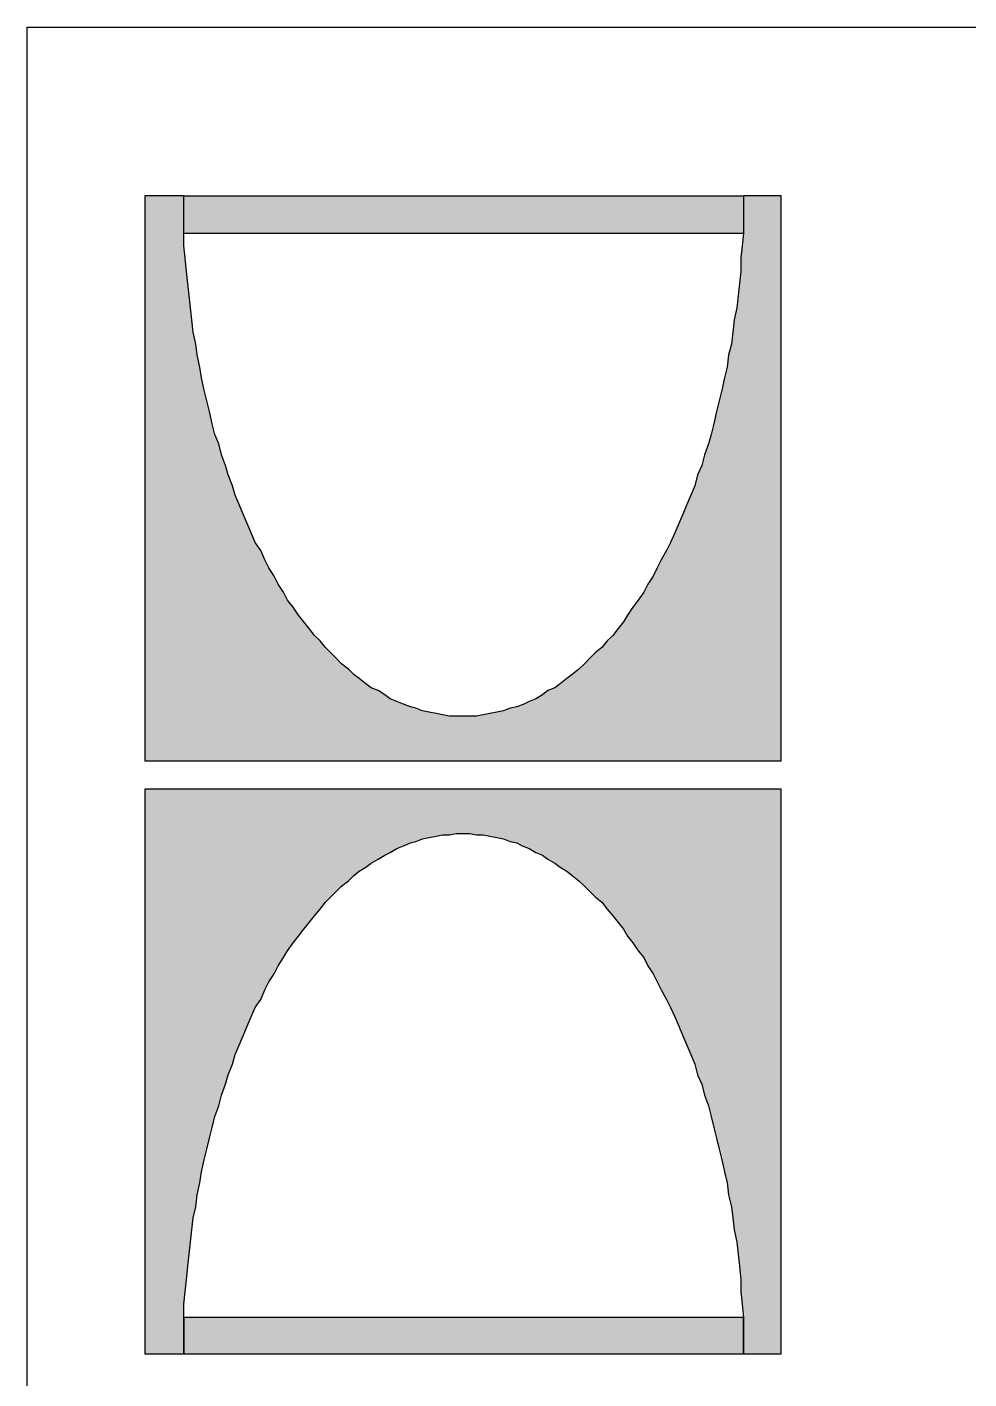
# Model space of a CAD drawing. Extents: x 0 to 3, y 0 to 1.45.
# Drawn here: x 0 to 0.578, y 0.624 to 1.454 of the extents above; entities that cross this region are included whole.
import ezdxf

# ---------------------------------------------------------------- set-up
doc = ezdxf.new("R2010")
doc.units = 0
doc.header["$LTSCALE"] = 10
doc.header["$MEASUREMENT"] = 0
doc.layers.add('BDR-18', color=1, linetype='Continuous')

msp = doc.modelspace()

# ---------------------------------------------------------------- hatches: boundary and pattern name
at = {"layer": 'BDR-18', "linetype": 'ByBlock'}
h = msp.add_hatch(color=256, dxfattribs=at)
h.dxf.hatch_style = 1
h.paths.add_polyline_path([(0.09626, 1.35029), (0.43989, 1.35029), (0.43989, 1.32711), (0.09626, 1.32711)], flags=17)
h.paths.add_polyline_path([(0.09626, 1.32711), (0.09626, 1.35029), (0.07224, 1.35029), (0.07224, 1.00335), (0.46307, 1.00335), (0.46307, 1.35029), (0.44072, 1.35029), (0.43989, 1.35029), (0.43989, 1.32711), (0.43906, 1.31965), (0.43823, 1.3122), (0.43823, 1.30392), (0.4374, 1.29647), (0.43658, 1.28902), (0.43575, 1.28156), (0.43409, 1.27411), (0.43326, 1.26666), (0.43244, 1.25921), (0.43078, 1.25258), (0.42995, 1.24513), (0.42829, 1.23851), (0.42664, 1.23105), (0.42498, 1.22443), (0.42333, 1.21781), (0.42167, 1.21035), (0.42001, 1.20373), (0.41836, 1.19793), (0.41587, 1.19131), (0.41422, 1.18469), (0.41173, 1.17889), (0.41008, 1.17226), (0.40759, 1.16647), (0.40511, 1.16067), (0.40263, 1.15488), (0.40014, 1.14908), (0.39766, 1.14328), (0.39517, 1.13749), (0.39269, 1.13252), (0.38938, 1.12672), (0.38689, 1.12175), (0.38441, 1.11679), (0.3811, 1.11182), (0.37861, 1.10685), (0.3753, 1.10188), (0.37199, 1.09774), (0.36868, 1.09277), (0.36619, 1.08863), (0.36288, 1.08449), (0.35957, 1.08035), (0.35626, 1.07704), (0.35294, 1.0729), (0.3488, 1.06959), (0.34549, 1.06628), (0.34218, 1.06296), (0.33887, 1.05965), (0.33473, 1.05634), (0.33142, 1.05386), (0.32728, 1.05054), (0.32396, 1.04806), (0.31982, 1.0464), (0.31651, 1.04392), (0.31237, 1.04144), (0.30823, 1.03978), (0.30492, 1.03812), (0.30078, 1.03647), (0.29664, 1.03564), (0.2925, 1.03398), (0.28836, 1.03316), (0.28422, 1.03233), (0.28008, 1.0315), (0.27594, 1.03067), (0.2718, 1.03067), (0.26766, 1.03067), (0.26352, 1.03067), (0.25938, 1.03067), (0.25524, 1.0315), (0.2511, 1.03233), (0.24696, 1.03316), (0.24282, 1.03398), (0.23868, 1.03564), (0.23536, 1.03647), (0.23122, 1.03812), (0.22708, 1.03978), (0.22294, 1.04144), (0.21963, 1.04392), (0.21549, 1.0464), (0.21135, 1.04806), (0.20804, 1.05054), (0.2039, 1.05386), (0.20059, 1.05634), (0.19728, 1.05965), (0.19313, 1.06296), (0.18982, 1.06628), (0.18651, 1.06959), (0.1832, 1.0729), (0.17989, 1.07704), (0.17657, 1.08035), (0.17326, 1.08449), (0.16995, 1.08863), (0.16664, 1.09277), (0.16333, 1.09774), (0.16001, 1.10188), (0.15753, 1.10685), (0.15422, 1.11182), (0.15173, 1.11679), (0.14842, 1.12175), (0.14594, 1.12672), (0.14345, 1.13252), (0.14014, 1.13749), (0.13766, 1.14328), (0.13517, 1.14908), (0.13269, 1.15488), (0.1302, 1.16067), (0.12772, 1.16647), (0.12606, 1.17226), (0.12358, 1.17889), (0.12192, 1.18469), (0.11944, 1.19131), (0.11778, 1.19793), (0.1153, 1.20373), (0.11364, 1.21035), (0.11199, 1.21781), (0.11033, 1.22443), (0.10868, 1.23105), (0.10702, 1.23851), (0.10619, 1.24513), (0.10454, 1.25258), (0.10371, 1.25921), (0.10205, 1.26666), (0.10122, 1.27411), (0.1004, 1.28156), (0.09957, 1.28902), (0.09874, 1.29647), (0.09791, 1.30392), (0.09708, 1.3122), (0.09626, 1.31965)])
h = msp.add_hatch(color=256, dxfattribs=at)
h.dxf.hatch_style = 1
h.paths.add_polyline_path([(0.43989, 0.66137), (0.43989, 0.63901), (0.44072, 0.63901), (0.46307, 0.63901), (0.46307, 0.98596), (0.07224, 0.98596), (0.07224, 0.63901), (0.09543, 0.63901), (0.09626, 0.63901), (0.09626, 0.66137), (0.09626, 0.66965), (0.09708, 0.6771), (0.09791, 0.68456), (0.09874, 0.69284), (0.09957, 0.70029), (0.1004, 0.70774), (0.10122, 0.71519), (0.10205, 0.72265), (0.10371, 0.72927), (0.10454, 0.73672), (0.10619, 0.74417), (0.10702, 0.7508), (0.10868, 0.75825), (0.11033, 0.76487), (0.11199, 0.7715), (0.11364, 0.77812), (0.1153, 0.78475), (0.11778, 0.79137), (0.11944, 0.798), (0.12192, 0.80462), (0.12358, 0.81042), (0.12606, 0.81704), (0.12772, 0.82284), (0.1302, 0.82863), (0.13269, 0.83443), (0.13517, 0.84023), (0.13766, 0.84602), (0.14014, 0.85182), (0.14345, 0.85679), (0.14594, 0.86258), (0.14842, 0.86755), (0.15173, 0.87252), (0.15422, 0.87749), (0.15753, 0.88245), (0.16001, 0.8866), (0.16333, 0.89156), (0.16664, 0.8957), (0.16995, 0.89984), (0.17326, 0.90398), (0.17657, 0.90812), (0.17989, 0.91226), (0.1832, 0.9164), (0.18651, 0.91972), (0.18982, 0.92303), (0.19313, 0.92634), (0.19728, 0.92965), (0.20059, 0.93296), (0.2039, 0.93545), (0.20804, 0.93793), (0.21135, 0.94042), (0.21549, 0.9429), (0.21963, 0.94538), (0.22294, 0.94704), (0.22708, 0.94953), (0.23122, 0.95118), (0.23536, 0.95284), (0.23868, 0.95367), (0.24282, 0.95532), (0.24696, 0.95615), (0.2511, 0.95698), (0.25524, 0.95781), (0.25938, 0.95781), (0.26352, 0.95863), (0.26766, 0.95863), (0.2718, 0.95863), (0.27594, 0.95781), (0.28008, 0.95781), (0.28422, 0.95698), (0.28836, 0.95615), (0.2925, 0.95532), (0.29664, 0.95367), (0.30078, 0.95284), (0.30409, 0.95118), (0.30823, 0.94953), (0.31237, 0.94704), (0.31651, 0.94538), (0.31982, 0.9429), (0.32396, 0.94042), (0.32728, 0.93793), (0.33142, 0.93545), (0.33473, 0.93296), (0.33887, 0.92965), (0.34218, 0.92634), (0.34549, 0.92303), (0.3488, 0.91972), (0.35294, 0.9164), (0.35626, 0.91226), (0.35957, 0.90812), (0.36288, 0.90398), (0.36619, 0.89984), (0.36868, 0.8957), (0.37199, 0.89156), (0.3753, 0.8866), (0.37861, 0.88245), (0.3811, 0.87749), (0.38441, 0.87252), (0.38689, 0.86755), (0.38938, 0.86258), (0.39269, 0.85679), (0.39517, 0.85182), (0.39766, 0.84602), (0.40014, 0.84023), (0.40263, 0.83443), (0.40511, 0.82863), (0.40759, 0.82284), (0.41008, 0.81704), (0.41173, 0.81042), (0.41422, 0.80462), (0.41587, 0.798), (0.41836, 0.79137), (0.42001, 0.78475), (0.42167, 0.77812), (0.42333, 0.7715), (0.42498, 0.76487), (0.42664, 0.75825), (0.42829, 0.7508), (0.42995, 0.74417), (0.43078, 0.73672), (0.43244, 0.72927), (0.43326, 0.72265), (0.43409, 0.71519), (0.43575, 0.70774), (0.43658, 0.70029), (0.4374, 0.69284), (0.43823, 0.68456), (0.43823, 0.6771), (0.43906, 0.66965)])
h.paths.add_polyline_path([(0.09626, 0.63901), (0.43989, 0.63901), (0.43989, 0.66137), (0.09626, 0.66137)], flags=17)

# ---------------------------------------------------------------- linework, layer by layer
for points in [[(0.09626, 1.32711), (0.09626, 1.35029), (0.09626, 1.35029), (0.07224, 1.35029), (0.07224, 1.00335), (0.46307, 1.00335), (0.46307, 1.35029), (0.44072, 1.35029), (0.43989, 1.35029), (0.43989, 1.32711), (0.43906, 1.31965), (0.43823, 1.3122), (0.43823, 1.30392), (0.4374, 1.29647), (0.43658, 1.28902), (0.43575, 1.28156), (0.43409, 1.27411), (0.43326, 1.26666), (0.43244, 1.25921), (0.43078, 1.25258), (0.42995, 1.24513), (0.42829, 1.23851), (0.42664, 1.23105), (0.42498, 1.22443), (0.42333, 1.21781), (0.42167, 1.21035), (0.42001, 1.20373), (0.41836, 1.19793), (0.41587, 1.19131), (0.41422, 1.18469), (0.41173, 1.17889), (0.41008, 1.17226), (0.40759, 1.16647), (0.40511, 1.16067), (0.40263, 1.15488), (0.40014, 1.14908), (0.39766, 1.14328), (0.39517, 1.13749), (0.39269, 1.13252), (0.38938, 1.12672), (0.38689, 1.12175), (0.38441, 1.11679), (0.3811, 1.11182), (0.37861, 1.10685), (0.3753, 1.10188), (0.37199, 1.09774), (0.36868, 1.09277), (0.36619, 1.08863), (0.36288, 1.08449), (0.35957, 1.08035), (0.35626, 1.07704), (0.35294, 1.0729), (0.3488, 1.06959), (0.34549, 1.06628), (0.34218, 1.06296), (0.33887, 1.05965), (0.33473, 1.05634), (0.33142, 1.05386), (0.32728, 1.05054), (0.32396, 1.04806), (0.31982, 1.0464), (0.31651, 1.04392), (0.31237, 1.04144), (0.30823, 1.03978), (0.30492, 1.03812), (0.30078, 1.03647), (0.29664, 1.03564), (0.2925, 1.03398), (0.28836, 1.03316), (0.28422, 1.03233), (0.28008, 1.0315), (0.27594, 1.03067), (0.2718, 1.03067), (0.26766, 1.03067), (0.26352, 1.03067), (0.25938, 1.03067), (0.25524, 1.0315), (0.2511, 1.03233), (0.24696, 1.03316), (0.24282, 1.03398), (0.23868, 1.03564), (0.23536, 1.03647), (0.23122, 1.03812), (0.22708, 1.03978), (0.22294, 1.04144), (0.21963, 1.04392), (0.21549, 1.0464), (0.21135, 1.04806), (0.20804, 1.05054), (0.2039, 1.05386), (0.20059, 1.05634), (0.19728, 1.05965), (0.19313, 1.06296), (0.18982, 1.06628), (0.18651, 1.06959), (0.1832, 1.0729), (0.17989, 1.07704), (0.17657, 1.08035), (0.17326, 1.08449), (0.16995, 1.08863), (0.16664, 1.09277), (0.16333, 1.09774), (0.16001, 1.10188), (0.15753, 1.10685), (0.15422, 1.11182), (0.15173, 1.11679), (0.14842, 1.12175), (0.14594, 1.12672), (0.14345, 1.13252), (0.14014, 1.13749), (0.13766, 1.14328), (0.13517, 1.14908), (0.13269, 1.15488), (0.1302, 1.16067), (0.12772, 1.16647), (0.12606, 1.17226), (0.12358, 1.17889), (0.12192, 1.18469), (0.11944, 1.19131), (0.11778, 1.19793), (0.1153, 1.20373), (0.11364, 1.21035), (0.11199, 1.21781), (0.11033, 1.22443), (0.10868, 1.23105), (0.10702, 1.23851), (0.10619, 1.24513), (0.10454, 1.25258), (0.10371, 1.25921), (0.10205, 1.26666), (0.10122, 1.27411), (0.1004, 1.28156), (0.09957, 1.28902), (0.09874, 1.29647), (0.09791, 1.30392), (0.09708, 1.3122), (0.09626, 1.31965)], [(0.09626, 1.35029), (0.43989, 1.35029), (0.43989, 1.32711), (0.09626, 1.32711)], [(0.43989, 0.66137), (0.43989, 0.63901), (0.44072, 0.63901), (0.46307, 0.63901), (0.46307, 0.98596), (0.07224, 0.98596), (0.07224, 0.63901), (0.09543, 0.63901), (0.09626, 0.63901), (0.09626, 0.66137), (0.09626, 0.66965), (0.09708, 0.6771), (0.09791, 0.68456), (0.09874, 0.69284), (0.09957, 0.70029), (0.1004, 0.70774), (0.10122, 0.71519), (0.10205, 0.72265), (0.10371, 0.72927), (0.10454, 0.73672), (0.10619, 0.74417), (0.10702, 0.7508), (0.10868, 0.75825), (0.11033, 0.76487), (0.11199, 0.7715), (0.11364, 0.77812), (0.1153, 0.78475), (0.11778, 0.79137), (0.11944, 0.798), (0.12192, 0.80462), (0.12358, 0.81042), (0.12606, 0.81704), (0.12772, 0.82284), (0.1302, 0.82863), (0.13269, 0.83443), (0.13517, 0.84023), (0.13766, 0.84602), (0.14014, 0.85182), (0.14345, 0.85679), (0.14594, 0.86258), (0.14842, 0.86755), (0.15173, 0.87252), (0.15422, 0.87749), (0.15753, 0.88245), (0.16001, 0.8866), (0.16333, 0.89156), (0.16664, 0.8957), (0.16995, 0.89984), (0.17326, 0.90398), (0.17657, 0.90812), (0.17989, 0.91226), (0.1832, 0.9164), (0.18651, 0.91972), (0.18982, 0.92303), (0.19313, 0.92634), (0.19728, 0.92965), (0.20059, 0.93296), (0.2039, 0.93545), (0.20804, 0.93793), (0.21135, 0.94042), (0.21549, 0.9429), (0.21963, 0.94538), (0.22294, 0.94704), (0.22708, 0.94953), (0.23122, 0.95118), (0.23536, 0.95284), (0.23868, 0.95367), (0.24282, 0.95532), (0.24696, 0.95615), (0.2511, 0.95698), (0.25524, 0.95781), (0.25938, 0.95781), (0.26352, 0.95863), (0.26766, 0.95863), (0.2718, 0.95863), (0.27594, 0.95781), (0.28008, 0.95781), (0.28422, 0.95698), (0.28836, 0.95615), (0.2925, 0.95532), (0.29664, 0.95367), (0.30078, 0.95284), (0.30409, 0.95118), (0.30823, 0.94953), (0.31237, 0.94704), (0.31651, 0.94538), (0.31982, 0.9429), (0.32396, 0.94042), (0.32728, 0.93793), (0.33142, 0.93545), (0.33473, 0.93296), (0.33887, 0.92965), (0.34218, 0.92634), (0.34549, 0.92303), (0.3488, 0.91972), (0.35294, 0.9164), (0.35626, 0.91226), (0.35957, 0.90812), (0.36288, 0.90398), (0.36619, 0.89984), (0.36868, 0.8957), (0.37199, 0.89156), (0.3753, 0.8866), (0.37861, 0.88245), (0.3811, 0.87749), (0.38441, 0.87252), (0.38689, 0.86755), (0.38938, 0.86258), (0.39269, 0.85679), (0.39517, 0.85182), (0.39766, 0.84602), (0.40014, 0.84023), (0.40263, 0.83443), (0.40511, 0.82863), (0.40759, 0.82284), (0.41008, 0.81704), (0.41173, 0.81042), (0.41422, 0.80462), (0.41587, 0.798), (0.41836, 0.79137), (0.42001, 0.78475), (0.42167, 0.77812), (0.42333, 0.7715), (0.42498, 0.76487), (0.42664, 0.75825), (0.42829, 0.7508), (0.42995, 0.74417), (0.43078, 0.73672), (0.43244, 0.72927), (0.43326, 0.72265), (0.43409, 0.71519), (0.43575, 0.70774), (0.43658, 0.70029), (0.4374, 0.69284), (0.43823, 0.68456), (0.43823, 0.6771), (0.43906, 0.66965)], [(0.09626, 0.63901), (0.43989, 0.63901), (0.43989, 0.66137), (0.09626, 0.66137)]]:
    msp.add_lwpolyline(points, close=True, dxfattribs=at)
at = {"layer": 'Defpoints'}
msp.add_lwpolyline([(0, 0), (0, 1.45399), (3, 1.45399), (3, 0)], close=True, dxfattribs=at)

doc.saveas('drawing.dxf')
